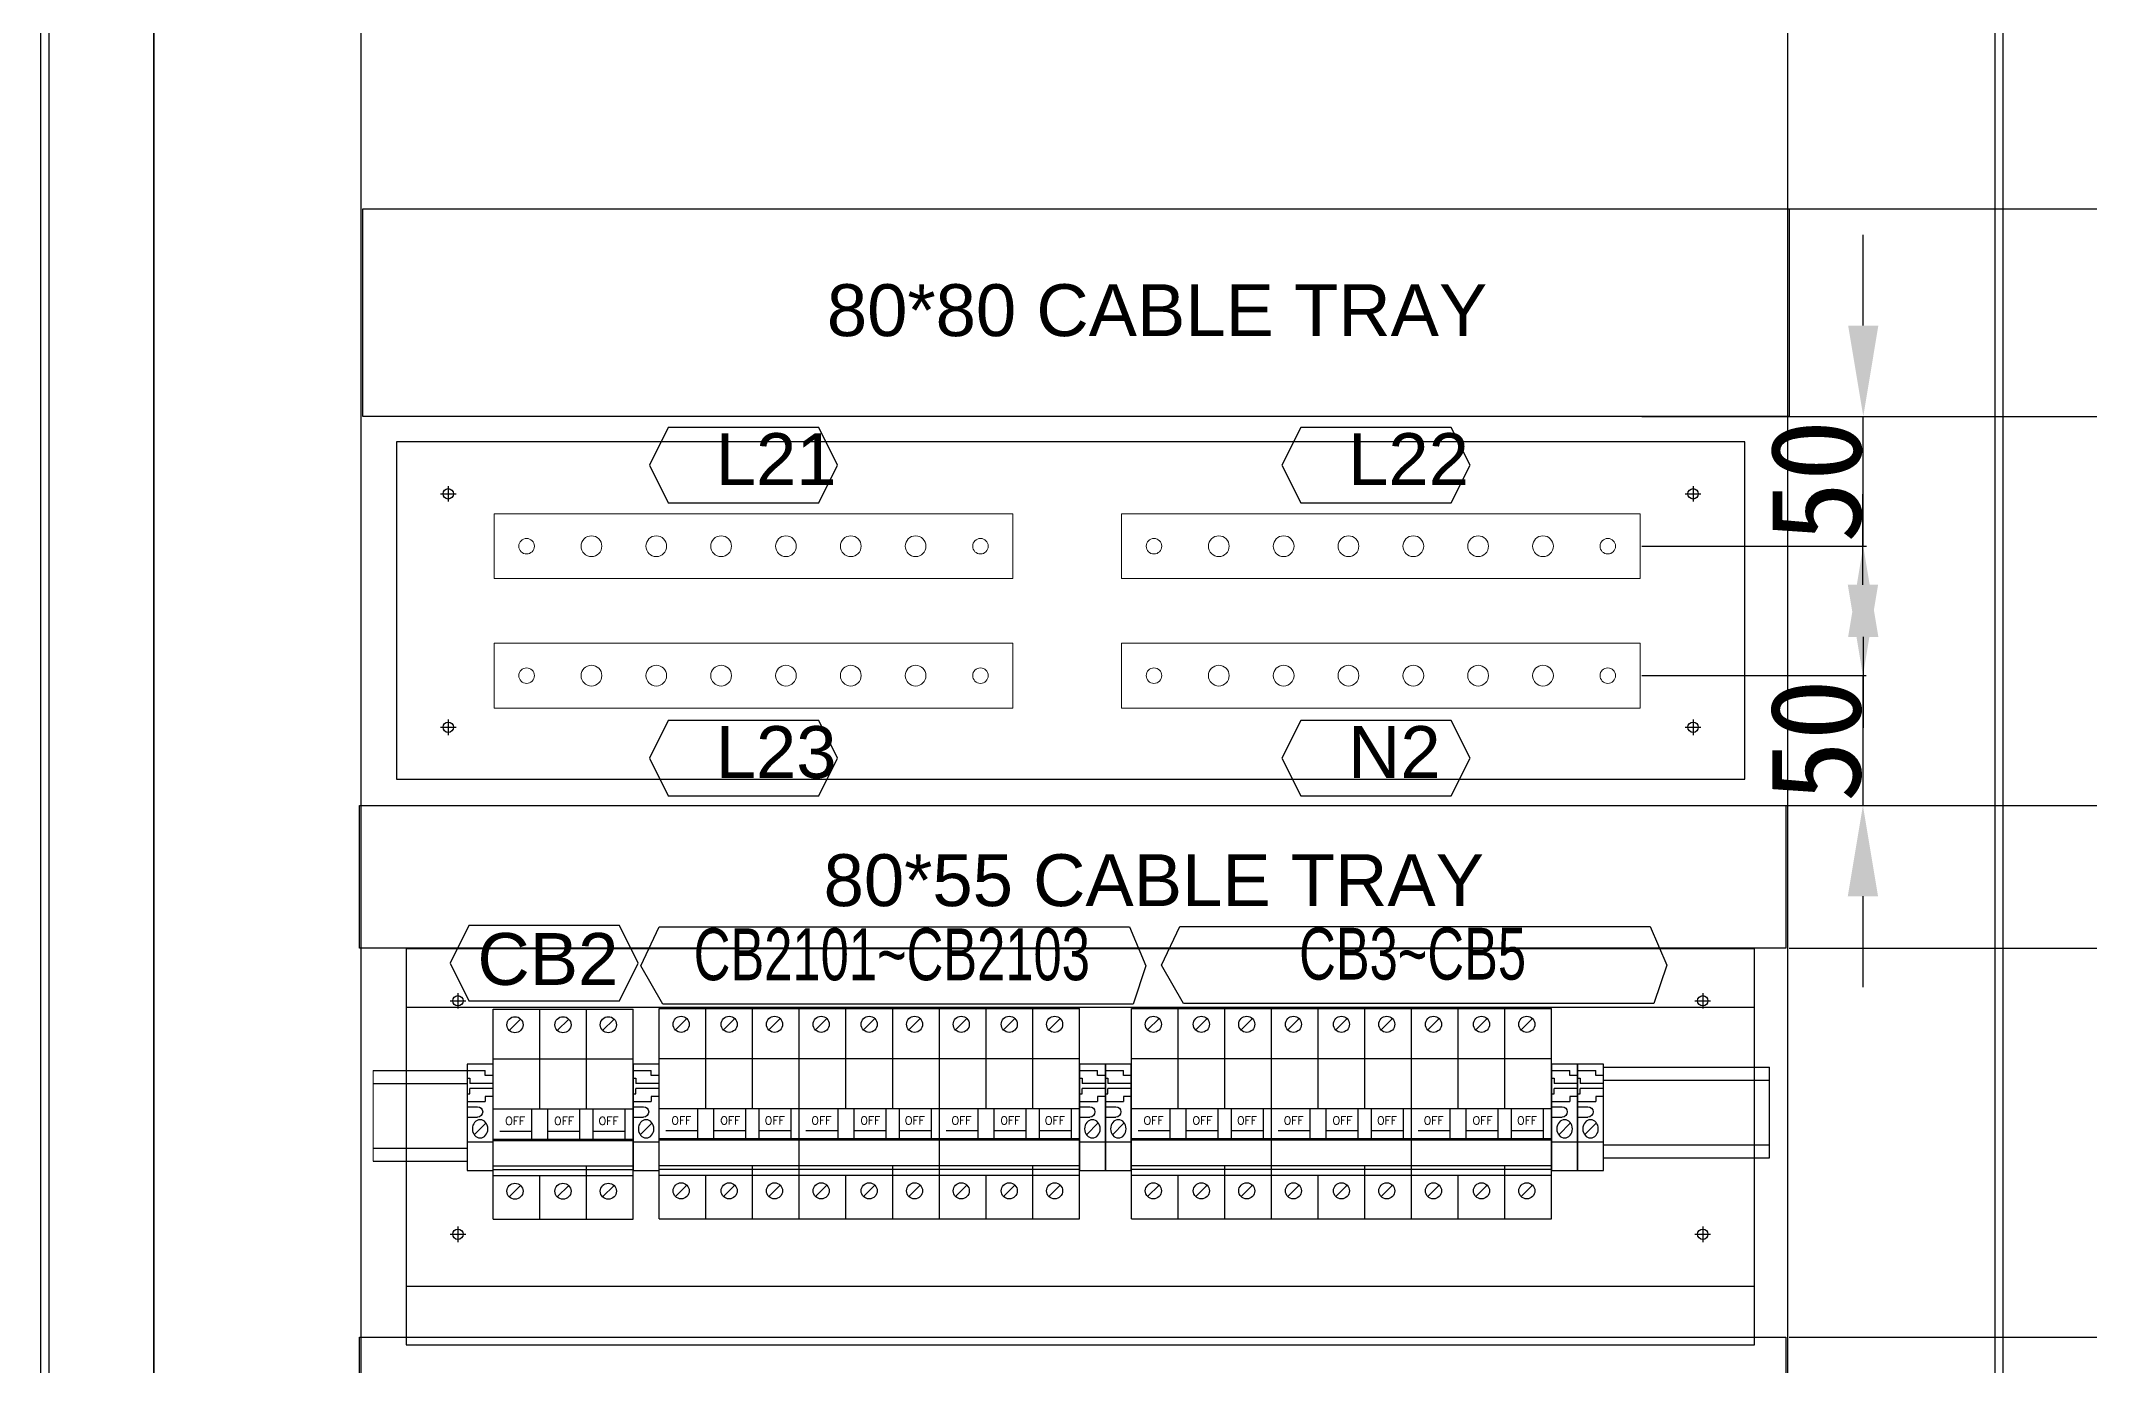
# Model space of a CAD drawing. Extents: x 81437 to 204847, y -54597 to -29444.
# Drawn here: x 87950 to 88740, y -43870 to -43359 of the extents above; entities that cross this region are included whole.
import ezdxf
from ezdxf.enums import TextEntityAlignment as Align
from ezdxf.lldxf.tags import DXFTag

# ---------------------------------------------------------------- set-up
doc = ezdxf.new("R2010")
doc.units = 0
doc.header["$LTSCALE"] = 100
doc.header["$MEASUREMENT"] = 0
for name, color, linetype in [('COMPONENT', 7, 'Continuous'), ('PSU', 12, 'Continuous'), ('TEXT', 7, 'Continuous')]:
    doc.layers.add(name, color=color, linetype=linetype)
doc.layers.add('细实线', color=7, linetype='Continuous', lineweight=20)
doc.styles.add('HZ', font='arial.ttf', dxfattribs={"width": 0.7})
doc.styles.add('ROMANS', font='romans', dxfattribs={"width": 0.8, "height": 2})
doc.styles.get("Standard").update_dxf_attribs({"font": ''})
doc.styles.get('Standard').set_extended_font_data('SimSun')
tags = doc.linetypes.add('CENTER2', pattern=[1.125, 0.75, -0.125, 0.125, -0.125]).pattern_tags.tags
tags[10:11] = [DXFTag(74, 4), DXFTag(75, 0), DXFTag(340, '0'), DXFTag(46, 1.0), DXFTag(50, 0.0), DXFTag(44, 0.0), DXFTag(45, 0.0)]
tags[8:9] = [DXFTag(74, 4), DXFTag(75, 0), DXFTag(340, '0'), DXFTag(46, 1.0), DXFTag(50, 0.0), DXFTag(44, 0.0), DXFTag(45, 0.0)]
tags[6:7] = [DXFTag(74, 4), DXFTag(75, 0), DXFTag(340, '0'), DXFTag(46, 1.0), DXFTag(50, 0.0), DXFTag(44, 0.0), DXFTag(45, 0.0)]
tags[4:5] = [DXFTag(74, 4), DXFTag(75, 0), DXFTag(340, '0'), DXFTag(46, 1.0), DXFTag(50, 0.0), DXFTag(44, 0.0), DXFTag(45, 0.0)]
tags = doc.linetypes.add('HIDDEN', pattern=[0.375, 0.25, -0.125]).pattern_tags.tags
tags[6:7] = [DXFTag(74, 4), DXFTag(75, 0), DXFTag(340, '0'), DXFTag(46, 1.0), DXFTag(50, 0.0), DXFTag(44, 0.0), DXFTag(45, 0.0)]
tags[4:5] = [DXFTag(74, 4), DXFTag(75, 0), DXFTag(340, '0'), DXFTag(46, 1.0), DXFTag(50, 0.0), DXFTag(44, 0.0), DXFTag(45, 0.0)]
doc.dimstyles.new('ISO-25', dxfattribs={"dimtxt": 35, "dimasz": 35, "dimexe": 1.25, "dimexo": 0.625, "dimtad": 1, "dimtoh": 1, "dimdec": 0, "dimtxsty": 'Standard', "dimcen": 2.5, "dimadec": 0, "dimazin": 0, "dimtfac": 1, "dimtdec": 0, "dimtmove": 0, "dimatfit": 3, "dimfxl": 1, "dimarcsym": 0})

# ---------------------------------------------------------------- blocks, each defined once
blk = doc.blocks.new('*D197')
at = {"color": 0, "lineweight": -2, "transparency": 16777216}
for p, q in [((88624.5, -43504.09), (88802.46, -43504.09)), ((88801.21, -43539.09), (88801.21, -43619.09)), ((88624.5, -43654.09), (88802.46, -43654.09))]:
    blk.add_line(p, q, dxfattribs=at)
at = {"color": 0, "transparency": 16777216}
for points in [[(88807.04, -43539.09), (88795.37, -43539.09), (88801.21, -43504.09)], [(88795.37, -43619.09), (88807.04, -43619.09), (88801.21, -43654.09)]]:
    blk.add_solid(points, dxfattribs=at)
at = {"layer": 'Defpoints', "color": 0, "transparency": 16777216}
for p in [(88623.88, -43504.09), (88623.88, -43654.09), (88801.21, -43654.09)]:
    blk.add_point(p, dxfattribs=at)
at = {"color": 0, "transparency": 16777216, "insert": (88783.08, -43579.09), "char_height": 35, "attachment_point": 5, "rotation": 90}
blk.add_mtext('150', dxfattribs=at)
blk = doc.blocks.new('*D199')
at = {"color": 0, "lineweight": -2, "transparency": 16777216}
for p, q in [((88624.5, -43709.09), (88802.46, -43709.09)), ((88801.21, -43744.09), (88801.21, -43824.09)), ((88624.5, -43859.09), (88802.46, -43859.09))]:
    blk.add_line(p, q, dxfattribs=at)
at = {"color": 0, "transparency": 16777216}
for points in [[(88807.04, -43744.09), (88795.37, -43744.09), (88801.21, -43709.09)], [(88795.37, -43824.09), (88807.04, -43824.09), (88801.21, -43859.09)]]:
    blk.add_solid(points, dxfattribs=at)
at = {"layer": 'Defpoints', "color": 0, "transparency": 16777216}
for p in [(88623.88, -43709.09), (88623.88, -43859.09), (88801.21, -43859.09)]:
    blk.add_point(p, dxfattribs=at)
at = {"color": 0, "transparency": 16777216, "insert": (88783.08, -43784.09), "char_height": 35, "attachment_point": 5, "rotation": 90}
blk.add_mtext('150', dxfattribs=at)
blk = doc.blocks.new('空开3P')
at = {"layer": 'COMPONENT', "color": 6, "linetype": 'HIDDEN', "ltscale": 0.2}
for p, q in [((185939.19, 105389.42, 63738.88), (185943.58, 105393.8, 63738.88)), ((185957.71, 105389.42, 63738.88), (185962.1, 105393.8, 63738.88)), ((185975.2, 105389.42, 63738.88), (185979.59, 105393.8, 63738.88)), ((185939.19, 105325.23, 63738.88), (185943.58, 105329.61, 63738.88)), ((185957.71, 105325.23, 63738.88), (185962.1, 105329.61, 63738.88)), ((185975.2, 105325.23, 63738.88), (185979.59, 105329.61, 63738.88))]:
    blk.add_line(p, q, dxfattribs=at)
for centre in [(185941.39, 105391.61, 63738.88), (185959.9, 105391.61, 63738.88), (185977.39, 105391.61, 63738.88), (185941.39, 105327.42, 63738.88), (185959.9, 105327.42, 63738.88), (185977.39, 105327.42, 63738.88)]:
    blk.add_circle(centre, 3.1, dxfattribs=at)
at = {"layer": 'PSU', "linetype": 'HIDDEN', "ltscale": 0.2}
for p, q in [((185932.95, 105397.65, 63738.88), (185968.95, 105397.65, 63738.88)), ((185932.95, 105378.45, 63738.88), (185932.95, 105397.65, 63738.88)), ((185950.95, 105378.45, 63738.88), (185950.95, 105397.65, 63738.88)), ((185968.95, 105397.65, 63738.88), (185986.95, 105397.65, 63738.88)), ((185968.95, 105378.45, 63738.88), (185968.95, 105397.65, 63738.88)), ((185968.95, 105378.45, 63738.88), (185968.95, 105397.65, 63738.88)), ((185986.95, 105378.45, 63738.88), (185986.95, 105397.65, 63738.88)), ((185968.95, 105359.22, 63738.88), (185968.95, 105378.45, 63738.88)), ((185968.95, 105316.65, 63738.88), (185968.95, 105337.19, 63738.88)), ((185932.95, 105316.65, 63738.88), (185932.95, 105333.45, 63738.88)), ((185950.95, 105316.65, 63738.88), (185950.95, 105333.45, 63738.88)), ((185968.95, 105316.65, 63738.88), (185968.95, 105333.45, 63738.88)), ((185968.95, 105316.65, 63738.88), (185968.95, 105330.42, 63738.88)), ((185986.95, 105316.65, 63738.88), (185986.95, 105333.45, 63738.88)), ((185932.95, 105316.65, 63738.88), (185968.95, 105316.65, 63738.88)), ((185968.95, 105316.65, 63738.88), (185986.95, 105316.65, 63738.88))]:
    blk.add_line(p, q, dxfattribs=at)
at = {"layer": 'PSU'}
for p, q in [((185932.95, 105378.45, 63738.88), (185968.95, 105378.45, 63738.88)), ((185932.95, 105333.45, 63738.88), (185932.95, 105378.45, 63738.88)), ((185950.95, 105359.22, 63738.88), (185950.95, 105378.45, 63738.88)), ((185968.95, 105378.45, 63738.88), (185986.95, 105378.45, 63738.88)), ((185968.95, 105359.22, 63738.88), (185968.95, 105378.45, 63738.88)), ((185968.95, 105359.22, 63738.88), (185968.95, 105378.45, 63738.88)), ((185986.95, 105333.45, 63738.88), (185986.95, 105378.45, 63738.88)), ((185932.95, 105359.22, 63738.88), (185950.95, 105359.22, 63738.88)), ((185947.87, 105347.54, 63738.88), (185947.87, 105359.22, 63738.88)), ((185950.95, 105359.22, 63738.88), (185968.95, 105359.22, 63738.88)), ((185954.04, 105347.54, 63738.88), (185954.04, 105359.22, 63738.88)), ((185966.38, 105347.54, 63738.88), (185966.38, 105359.22, 63738.88)), ((185968.95, 105359.22, 63738.88), (185986.95, 105359.22, 63738.88)), ((185971.52, 105347.54, 63738.88), (185971.52, 105359.22, 63738.88)), ((185983.87, 105347.54, 63738.88), (185983.87, 105359.22, 63738.88)), ((185932.95, 105347.54, 63738.88), (185968.95, 105347.54, 63738.88)), ((185932.95, 105347.03, 63738.88), (185968.95, 105347.03, 63738.88)), ((185935.52, 105350.63, 63738.88), (185947.87, 105350.63, 63738.88)), ((185954.04, 105350.63, 63738.88), (185966.38, 105350.63, 63738.88)), ((185968.95, 105347.54, 63738.88), (185986.95, 105347.54, 63738.88)), ((185968.95, 105347.03, 63738.88), (185986.95, 105347.03, 63738.88)), ((185971.52, 105350.63, 63738.88), (185983.87, 105350.63, 63738.88)), ((185932.95, 105337.19, 63738.88), (185968.95, 105337.19, 63738.88)), ((185968.95, 105337.19, 63738.88), (185986.95, 105337.19, 63738.88)), ((185968.95, 105333.45, 63738.88), (185968.95, 105337.19, 63738.88)), ((185968.95, 105333.45, 63738.88), (185968.95, 105337.19, 63738.88)), ((185932.95, 105335.81, 63738.88), (185968.95, 105335.81, 63738.88)), ((185932.95, 105333.45, 63738.88), (185968.95, 105333.45, 63738.88)), ((185950.95, 105333.45, 63738.88), (185950.95, 105333.45, 63738.88)), ((185968.95, 105335.81, 63738.88), (185986.95, 105335.81, 63738.88)), ((185968.95, 105333.45, 63738.88), (185986.95, 105333.45, 63738.88))]:
    blk.add_line(p, q, dxfattribs=at)
at = {"layer": 'TEXT', "style": 'ROMANS'}
for p in [(185941.47, 105354.54, 63738.88), (185960.32, 105354.54, 63738.88), (185977.48, 105354.54, 63738.88)]:
    blk.add_text('OFF', height=3.086, dxfattribs=at).set_placement(p, align=Align.MIDDLE)
blk = doc.blocks.new('堵头')
at = {"color": 53}
for p, q in [((0, -41), (0, 0)), ((0, 0), (10, 0)), ((10, 0), (10, -41)), ((0, -11), (10, -11)), ((7.28, -18.33), (2.72, -13.78)), ((0, -20.55), (4, -20.55)), ((0, -24.55), (4, -24.55)), ((0, -26.55), (7, -26.55)), ((0, -29.55), (1, -29.55)), ((1, -29.55), (1, -31.55)), ((10, -31.55), (1, -31.55)), ((7, -28.55), (7, -26.55)), ((10, -28.55), (7, -28.55)), ((0, -35.55), (1, -35.55)), ((0, -38.55), (7, -38.55)), ((10, -33.55), (1, -33.55)), ((1, -35.55), (1, -33.55)), ((10, -36.55), (7, -36.55)), ((7, -36.55), (7, -38.55)), ((10, -41), (0, -41))]:
    blk.add_line(p, q, dxfattribs=at)
blk.add_arc((4, -22.55), 2, 270, 90, dxfattribs=at)
blk.add_ellipse((5, -16.05), major_axis=(0, -3.5), ratio=0.857143, start_param=4.712389, end_param=10.995574, dxfattribs=at)
blk = doc.blocks.new('*D222')
at = {"color": 0, "lineweight": -2, "transparency": 16777216}
for p, q in [((88653.06, -43469.09), (88653.06, -43434.09)), ((88567.62, -43504.09), (88654.31, -43504.09)), ((88653.06, -43554.14), (88653.06, -43504.09)), ((88567.62, -43554.14), (88654.31, -43554.14)), ((88653.06, -43589.14), (88653.06, -43624.14))]:
    blk.add_line(p, q, dxfattribs=at)
at = {"color": 0, "transparency": 16777216}
for points in [[(88647.23, -43469.09), (88658.89, -43469.09), (88653.06, -43504.09)], [(88658.89, -43589.14), (88647.23, -43589.14), (88653.06, -43554.14)]]:
    blk.add_solid(points, dxfattribs=at)
at = {"layer": 'Defpoints', "color": 0, "transparency": 16777216}
for p in [(88566.99, -43504.09), (88653.06, -43504.09), (88566.99, -43554.14)]:
    blk.add_point(p, dxfattribs=at)
at = {"color": 0, "transparency": 16777216, "insert": (88634.93, -43529.12), "char_height": 35, "attachment_point": 5, "rotation": 90}
blk.add_mtext('50', dxfattribs=at)
blk = doc.blocks.new('*D223')
at = {"color": 0, "lineweight": -2, "transparency": 16777216}
for p, q in [((88652.94, -43569.03), (88652.94, -43534.03)), ((88567.68, -43604.03), (88654.19, -43604.03)), ((88652.94, -43604.03), (88652.94, -43654.09)), ((88567.68, -43654.09), (88654.19, -43654.09)), ((88652.94, -43689.09), (88652.94, -43724.09))]:
    blk.add_line(p, q, dxfattribs=at)
at = {"color": 0, "transparency": 16777216}
for points in [[(88647.1, -43569.03), (88658.77, -43569.03), (88652.94, -43604.03)], [(88658.77, -43689.09), (88647.1, -43689.09), (88652.94, -43654.09)]]:
    blk.add_solid(points, dxfattribs=at)
at = {"layer": 'Defpoints', "color": 0, "transparency": 16777216}
for p in [(88567.06, -43604.03), (88567.06, -43654.09), (88652.94, -43654.09)]:
    blk.add_point(p, dxfattribs=at)
at = {"color": 0, "transparency": 16777216, "insert": (88634.81, -43629.06), "char_height": 35, "attachment_point": 5, "rotation": 90}
blk.add_mtext('50', dxfattribs=at)
blk = doc.blocks.new('*D226')
at = {"color": 0, "lineweight": -2, "transparency": 16777216}
for p, q in [((88624.5, -43144.07), (88795.72, -43144.07)), ((88794.47, -43179.07), (88794.47, -43389.09)), ((88624.5, -43424.09), (88795.72, -43424.09))]:
    blk.add_line(p, q, dxfattribs=at)
at = {"color": 0, "transparency": 16777216}
for points in [[(88800.31, -43179.07), (88788.64, -43179.07), (88794.47, -43144.07)], [(88788.64, -43389.09), (88800.31, -43389.09), (88794.47, -43424.09)]]:
    blk.add_solid(points, dxfattribs=at)
at = {"layer": 'Defpoints', "color": 0, "transparency": 16777216}
for p in [(88623.88, -43144.07), (88623.88, -43424.09), (88794.47, -43424.09)]:
    blk.add_point(p, dxfattribs=at)
at = {"color": 0, "transparency": 16777216, "insert": (88776.35, -43284.08), "char_height": 35, "attachment_point": 5, "rotation": 90}
blk.add_mtext('280', dxfattribs=at)

msp = doc.modelspace()

# ---------------------------------------------------------------- linework, layer by layer
at = {"color": 7}
for p, q in [((87950.38, -45095.57), (87950.38, -42985.57)), ((87950.38, -45095.57), (87950.38, -42985.57)), ((87993.88, -44942.07), (87993.88, -43029.07)), ((87993.88, -43109.57), (87993.88, -44909.88)), ((88706.88, -43107.07), (88706.88, -44942.07))]:
    msp.add_line(p, q, dxfattribs=at)
at = {"color": 7, "linetype": 'HIDDEN'}
msp.add_line((87953.58, -44985.57), (87953.58, -42985.57), dxfattribs=at)
msp.add_line((87953.58, -44985.57), (87953.58, -42985.57), dxfattribs=at)
at = {"color": 4, "linetype": 'CENTER2'}
for p, q in [((88104.42, -43533.95), (88110.42, -43533.95)), ((88107.42, -43530.95), (88107.42, -43536.95)), ((88584.42, -43533.95), (88590.42, -43533.95)), ((88587.42, -43530.95), (88587.42, -43536.95)), ((88587.42, -43530.95), (88587.42, -43536.95)), ((88104.42, -43623.95), (88110.42, -43623.95)), ((88107.42, -43620.95), (88107.42, -43626.95)), ((88584.42, -43623.95), (88590.42, -43623.95)), ((88587.42, -43620.95), (88587.42, -43626.95)), ((88111.15, -43726.37, 63738.88), (88111.15, -43732.37, 63738.88)), ((88591.15, -43726.37, 63738.88), (88591.15, -43732.37, 63738.88)), ((88108.15, -43729.37, 63738.88), (88114.15, -43729.37, 63738.88)), ((88588.15, -43729.37, 63738.88), (88594.15, -43729.37, 63738.88)), ((88108.15, -43819.37, 63738.88), (88114.15, -43819.37, 63738.88)), ((88111.15, -43816.37, 63738.88), (88111.15, -43822.37, 63738.88)), ((88588.15, -43819.37, 63738.88), (88594.15, -43819.37, 63738.88)), ((88591.15, -43816.37, 63738.88), (88591.15, -43822.37, 63738.88))]:
    msp.add_line(p, q, dxfattribs=at)
at = {"linetype": 'CENTER2'}
for p, q in [((88107.33, -43533.95), (88107.51, -43533.95)), ((88107.42, -43534.04), (88107.42, -43533.86)), ((88587.33, -43533.95), (88587.51, -43533.95)), ((88587.33, -43533.95), (88587.51, -43533.95)), ((88587.42, -43534.04), (88587.42, -43533.86)), ((88587.42, -43534.04), (88587.42, -43533.86)), ((88107.33, -43623.95), (88107.51, -43623.95)), ((88107.42, -43624.04), (88107.42, -43623.86)), ((88587.33, -43623.95), (88587.51, -43623.95)), ((88587.42, -43624.04), (88587.42, -43623.86)), ((88111.06, -43729.37, 63738.88), (88111.24, -43729.37, 63738.88)), ((88111.15, -43729.46, 63738.88), (88111.15, -43729.28, 63738.88)), ((88591.06, -43729.37, 63738.88), (88591.24, -43729.37, 63738.88)), ((88591.15, -43729.46, 63738.88), (88591.15, -43729.28, 63738.88)), ((88111.06, -43819.37, 63738.88), (88111.24, -43819.37, 63738.88)), ((88111.15, -43819.46, 63738.88), (88111.15, -43819.28, 63738.88)), ((88591.06, -43819.37, 63738.88), (88591.24, -43819.37, 63738.88)), ((88591.15, -43819.46, 63738.88), (88591.15, -43819.28, 63738.88))]:
    msp.add_line(p, q, dxfattribs=at)
at = {"color": 6}
for p, q in [((88078.44, -43756.23), (88114.72, -43756.23, 1500.84)), ((88552.9, -43754.93, 6003.35), (88616.89, -43754.93)), ((88616.89, -43789.93), (88616.89, -43754.93)), ((88078.44, -43761.23), (88114.72, -43761.23, 1500.84)), ((88552.9, -43759.93, 6003.35), (88616.89, -43759.93)), ((88078.44, -43786.23), (88114.72, -43786.23, 1500.84)), ((88078.44, -43791.23), (88114.72, -43791.23, 1500.84)), ((88552.9, -43784.88, 6003.35), (88616.89, -43784.88)), ((88552.9, -43789.93, 6003.35), (88616.89, -43789.93))]:
    msp.add_line(p, q, dxfattribs=at)
for points in [[(87993.88, -44864.57), (88073.88, -44864.57), (88073.88, -43064.07), (87993.88, -43064.07)], [(88623.88, -44864.57), (88703.88, -44864.57), (88703.88, -43064.07), (88623.88, -43064.07)], [(88087.42, -43643.95), (88607.42, -43643.95), (88607.42, -43513.95), (88087.42, -43513.95)]]:
    msp.add_lwpolyline(points, close=True)
for points, elevation in [([(88074.5, -43424.09), (88624.5, -43424.09), (88624.5, -43504.09), (88074.5, -43504.09)], 63738.88), ([(88073.25, -43654.09), (88623.25, -43654.09), (88623.25, -43709.09), (88073.25, -43709.09)], 127477.75), ([(88091.15, -43839.37), (88611.15, -43839.37), (88611.15, -43709.37), (88091.15, -43709.37)], 63738.88), ([(88091.15, -43861.96), (88611.15, -43861.96), (88611.15, -43731.96), (88091.15, -43731.96)], 63738.88), ([(88073.25, -43859.09), (88623.25, -43859.09), (88623.25, -43914.09), (88073.25, -43914.09)], 127477.75)]:
    msp.add_lwpolyline(points, close=True, dxfattribs=dict(elevation=elevation))
at = {"color": 3}
for points, elevation in [([(88250.31, -43508.41), (88192.28, -43508.41), (88185.02, -43522.92), (88192.28, -43537.44), (88250.31, -43537.44), (88257.57, -43522.92), (88250.31, -43508.41)], 63738.88), ([(88494.16, -43508.41), (88436.13, -43508.41), (88428.87, -43522.92), (88436.13, -43537.44), (88494.16, -43537.44), (88501.42, -43522.92), (88494.16, -43508.41)], 63738.88), ([(88250.31, -43621.33), (88192.28, -43621.33), (88185.02, -43635.84), (88192.28, -43650.36), (88250.31, -43650.36), (88257.57, -43635.84), (88250.31, -43621.33)], 63738.88), ([(88494.16, -43621.33), (88436.13, -43621.33), (88428.87, -43635.84), (88436.13, -43650.36), (88494.16, -43650.36), (88501.42, -43635.84), (88494.16, -43621.33)], 63738.88), ([(88173.44, -43700.34), (88115.41, -43700.34), (88108.15, -43714.85), (88115.41, -43729.37), (88173.44, -43729.37), (88180.7, -43714.85), (88173.44, -43700.34)], 127477.75), ([(88188.78, -43700.91), (88370.13, -43700.91), (88376.47, -43715.91), (88371.51, -43730.72), (88190.16, -43730.72), (88181.67, -43715.91), (88188.78, -43700.91)], 63738.88), ([(88389.59, -43700.68), (88570.94, -43700.68), (88577.28, -43715.68), (88572.32, -43730.48), (88390.97, -43730.48), (88382.48, -43715.68), (88389.59, -43700.68)], 66740.55)]:
    msp.add_lwpolyline(points, dxfattribs=dict(at, elevation=elevation))
at = {"color": 6, "lineweight": 20, "elevation": 63738.88}
for points in [[(88125.15, -43566.64), (88325.15, -43566.64), (88325.15, -43541.64), (88125.15, -43541.64)], [(88367.06, -43566.64), (88567.06, -43566.64), (88567.06, -43541.64), (88367.06, -43541.64)], [(88125.15, -43616.53), (88325.15, -43616.53), (88325.15, -43591.53), (88125.15, -43591.53)], [(88367.06, -43616.53), (88567.06, -43616.53), (88567.06, -43591.53), (88367.06, -43591.53)]]:
    msp.add_lwpolyline(points, close=True, dxfattribs=at)
for centre in [(88107.42, -43533.95), (88587.42, -43533.95), (88107.42, -43623.95), (88587.42, -43623.95), (88111.15, -43729.37, 63738.88), (88591.15, -43729.37, 63738.88), (88111.15, -43819.37, 63738.88), (88591.15, -43819.37, 63738.88)]:
    msp.add_circle(centre, 2)
at = {"color": 6, "lineweight": 20}
for centre, radius in [((88137.65, -43554.14, 63738.88), 3), ((88162.65, -43554.14, 63738.88), 4), ((88187.65, -43554.14, 63738.88), 4), ((88212.65, -43554.14, 63738.88), 4), ((88237.65, -43554.14, 63738.88), 4), ((88262.65, -43554.14, 63738.88), 4), ((88287.65, -43554.14, 63738.88), 4), ((88312.65, -43554.14, 63738.88), 3), ((88379.56, -43554.14, 63738.88), 3), ((88404.56, -43554.14, 63738.88), 4), ((88429.56, -43554.14, 63738.88), 4), ((88454.56, -43554.14, 63738.88), 4), ((88479.56, -43554.14, 63738.88), 4), ((88504.56, -43554.14, 63738.88), 4), ((88529.56, -43554.14, 63738.88), 4), ((88554.56, -43554.14, 63738.88), 3), ((88137.65, -43604.03, 63738.88), 3), ((88162.65, -43604.03, 63738.88), 4), ((88187.65, -43604.03, 63738.88), 4), ((88212.65, -43604.03, 63738.88), 4), ((88237.65, -43604.03, 63738.88), 4), ((88262.65, -43604.03, 63738.88), 4), ((88287.65, -43604.03, 63738.88), 4), ((88312.65, -43604.03, 63738.88), 3), ((88379.56, -43604.03, 63738.88), 3), ((88404.56, -43604.03, 63738.88), 4), ((88429.56, -43604.03, 63738.88), 4), ((88454.56, -43604.03, 63738.88), 4), ((88479.56, -43604.03, 63738.88), 4), ((88504.56, -43604.03, 63738.88), 4), ((88529.56, -43604.03, 63738.88), 4), ((88554.56, -43604.03, 63738.88), 3)]:
    msp.add_circle(centre, radius, dxfattribs=at)
at = {"layer": '细实线', "color": 6}
msp.add_line((88078.44, -43756.23), (88078.44, -43791.23), dxfattribs=at)

# ---------------------------------------------------------------- block references
at = {"xscale": -1, "rotation": 180}
for p in [(88114.72, -43794.78, 1500.84), (88178.73, -43794.78, 1500.84), (88350.81, -43794.78, 3001.68), (88360.81, -43794.78, 3001.68), (88532.9, -43794.78, 6003.35), (88542.9, -43794.78, 6003.35)]:
    msp.add_blockref('堵头', p, dxfattribs=at)
at = {"layer": '细实线'}
for p in [(-97808.23, -149130.21, -62238.04), (-97744.15, -149130.05, -62238.04), (-97690.15, -149130.05, -62238.04), (-97636.14, -149130.05, -60737.2), (-97562.07, -149130.05, -60737.2), (-97508.06, -149130.05, -60737.2), (-97454.06, -149130.05, -57735.52)]:
    msp.add_blockref('空开3P', p, dxfattribs=at)

# ---------------------------------------------------------------- texts
at = {"lineweight": 0, "style": 'HZ'}
for s, p in [('80*80 CABLE TRAY ', (88253.42, -43473.16)), ('80*55 CABLE TRAY', (88252.17, -43692.88, 63738.88))]:
    msp.add_text(s, height=20, dxfattribs=at).set_placement(p)
at = {"color": 0, "style": 'HZ'}
for s, p in [('L21', (88210.55, -43530.57, 63738.88)), ('L22', (88454.4, -43530.57, 63738.88)), ('L23', (88210.55, -43643.49, 63738.88)), ('N2', (88454.4, -43643.49, 63738.88)), ('CB2', (88118.68, -43723.25, 127477.75))]:
    msp.add_text(s, height=20, dxfattribs=at).set_placement(p)
at = {"color": 0, "style": 'HZ', "width": 0.7}
for s, p in [('CB2101~CB2103', (88278.48, -43721.45, 65239.71)), ('CB3~CB5', (88479.29, -43721.21, 68241.39))]:
    msp.add_text(s, height=20, dxfattribs=at).set_placement(p, align=Align.CENTER)

# ---------------------------------------------------------------- dimensions: what is measured, and where the dimension line sits
at = {"color": 3}
for base, p1, p2, picture, middle in [((88794.47, -43424.09, 63738.88), (88623.88, -43144.07), (88623.88, -43424.09, 63738.88), '*D226', (88776.35, -43284.08, 63738.88)), ((88653.06, -43504.09, 63738.88), (88566.99, -43554.14, 191216.62), (88566.99, -43504.09, 127477.75), '*D222', (88634.93, -43529.12, 63738.88)), ((88801.21, -43654.09, 63738.88), (88623.88, -43504.09, 127477.75), (88623.88, -43654.09, 127477.75), '*D197', (88783.08, -43579.09, 63738.88)), ((88652.94, -43654.09, -63738.88), (88567.06, -43604.03, 63738.88), (88567.06, -43654.09), '*D223', (88634.81, -43629.06, -63738.88)), ((88801.21, -43859.09, 63738.88), (88623.88, -43709.09, 127477.75), (88623.88, -43859.09, 127477.75), '*D199', (88783.08, -43784.09, 63738.88))]:
    dim = msp.add_linear_dim(base=base, p1=p1, p2=p2, angle=90, dimstyle='ISO-25', dxfattribs=at)
    dim.commit()
    dim.dimension.update_dxf_attribs({"geometry": picture, "text_midpoint": middle})

doc.saveas('drawing.dxf')
